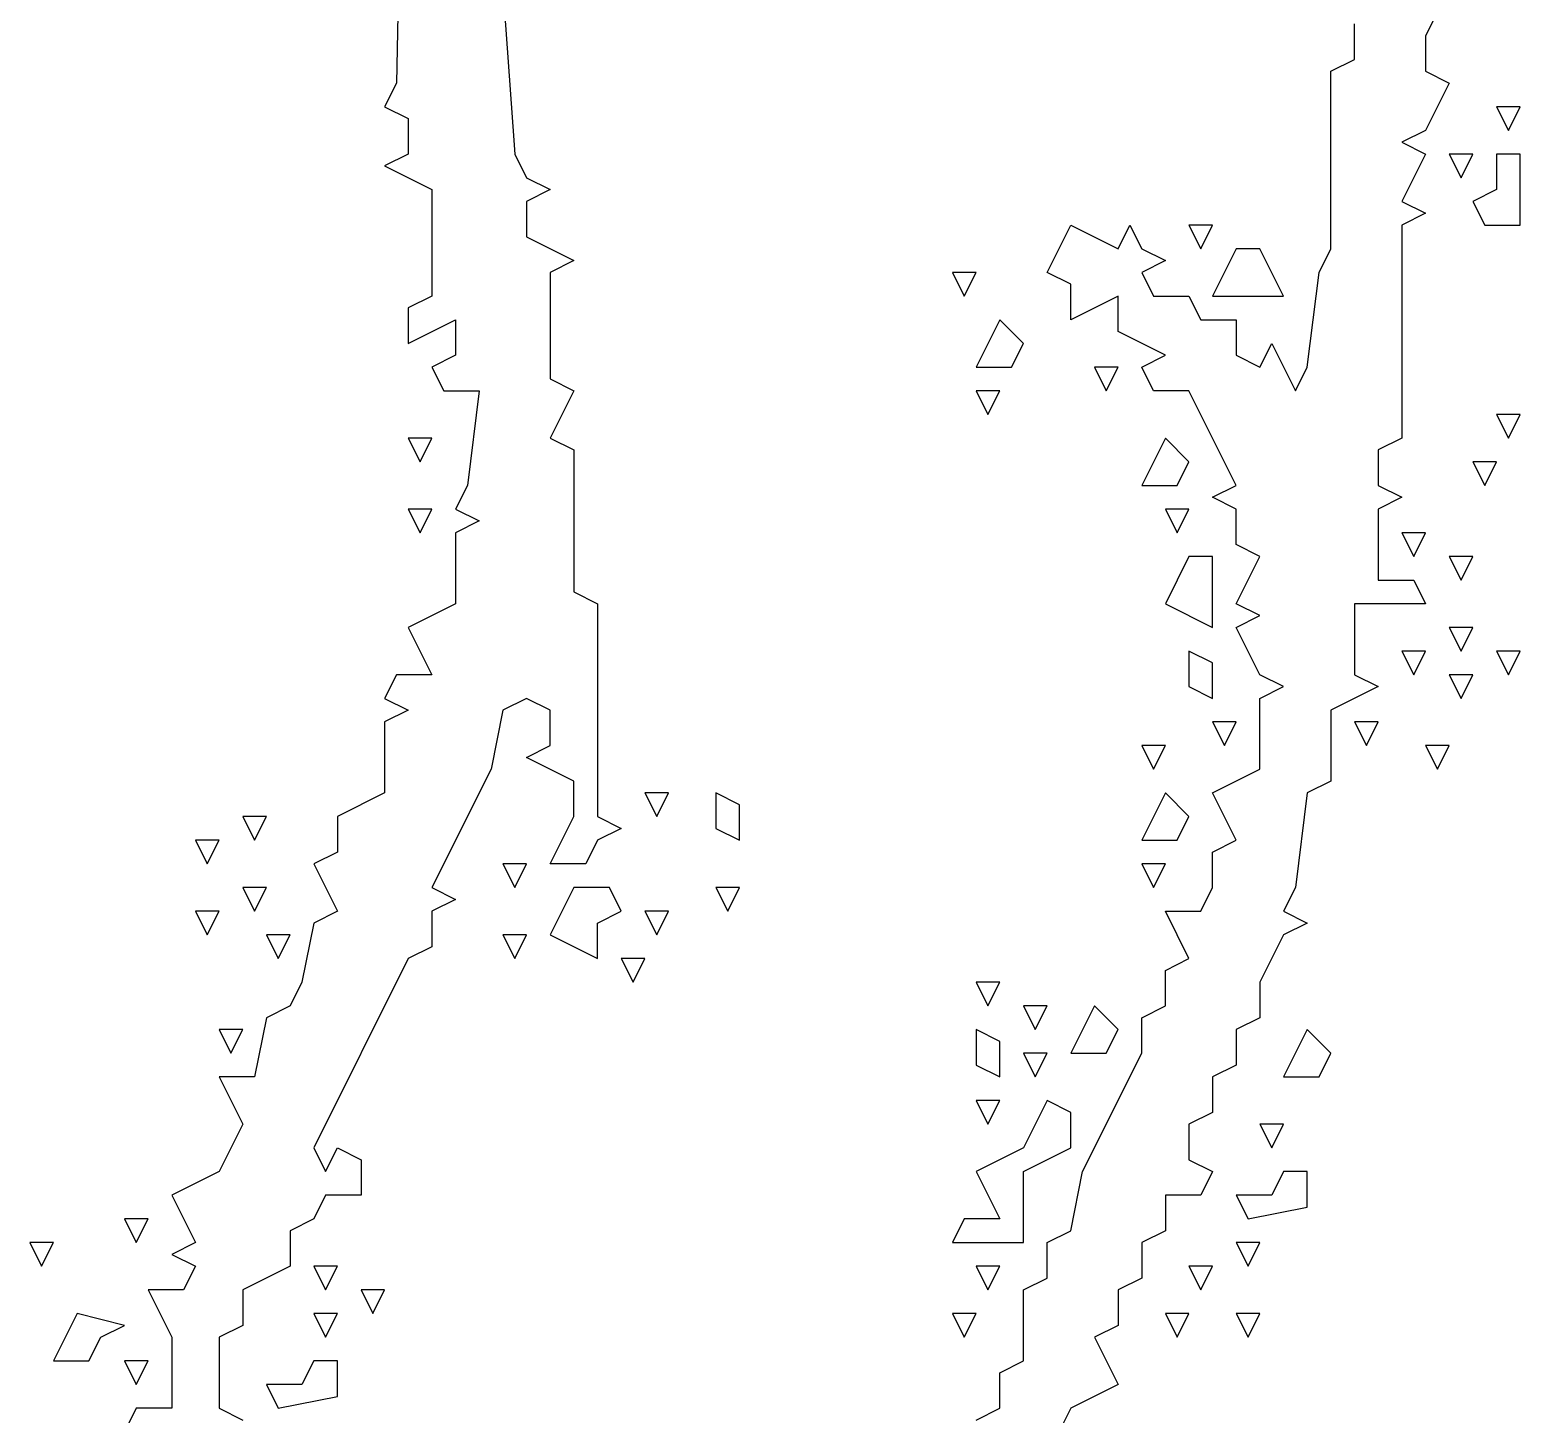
# Model space of a CAD drawing. Extents: x 2 to 124, y 0 to 170.
# Drawn here: x 22.46 to 32.6, y 92.37 to 101.78 of the extents above; entities that cross this region are included whole.
import ezdxf

# ---------------------------------------------------------------- set-up
doc = ezdxf.new("R2010")
doc.units = 0
doc.layers.add('Layer0', color=7, linetype='Continuous')

msp = doc.modelspace()

# ---------------------------------------------------------------- linework, layer by layer
at = {"layer": 'Layer0', "color": 5, "linetype": 'CONTINUOUS'}
for p, q in [((25.03314, 105.4451, 0.1), (24.95265, 101.4205, 0.1)), ((25.67708, 102.0644, 0.1), (25.75758, 100.9375, 0.1)), ((32.11648, 102.0644, 0.1), (31.95549, 101.7424, 0.1)), ((31.47254, 101.5814, 0.1), (31.47254, 101.8229, 0.1)), ((31.95549, 101.7424, 0.1), (31.95549, 101.5009, 0.1)), ((31.31155, 101.5009, 0.1), (31.47254, 101.5814, 0.1)), ((24.95265, 101.4205, 0.1), (24.87216, 101.2595, 0.1)), ((31.31155, 100.2936, 0.1), (31.31155, 101.5009, 0.1)), ((31.95549, 101.5009, 0.1), (32.11648, 101.4205, 0.1)), ((32.11648, 101.4205, 0.1), (31.95549, 101.0985, 0.1)), ((24.87216, 101.2595, 0.1), (25.03314, 101.179, 0.1)), ((32.43845, 101.2595, 0.1), (32.51894, 101.0985, 0.1)), ((32.59943, 101.2595, 0.1), (32.43845, 101.2595, 0.1)), ((32.51894, 101.0985, 0.1), (32.59943, 101.2595, 0.1)), ((25.03314, 101.179, 0.1), (25.03314, 100.9375, 0.1)), ((31.95549, 101.0985, 0.1), (31.79451, 101.018, 0.1)), ((31.79451, 101.018, 0.1), (31.95549, 100.9375, 0.1)), ((25.03314, 100.9375, 0.1), (24.87216, 100.857, 0.1)), ((25.75758, 100.9375, 0.1), (25.83807, 100.7765, 0.1)), ((31.95549, 100.9375, 0.1), (31.79451, 100.6155, 0.1)), ((32.11648, 100.9375, 0.1), (32.19697, 100.7765, 0.1)), ((32.27746, 100.9375, 0.1), (32.11648, 100.9375, 0.1)), ((32.19697, 100.7765, 0.1), (32.27746, 100.9375, 0.1)), ((32.43845, 100.9375, 0.1), (32.43845, 100.696, 0.1)), ((32.59943, 100.9375, 0.1), (32.43845, 100.9375, 0.1)), ((32.59943, 100.4545, 0.1), (32.59943, 100.9375, 0.1)), ((24.87216, 100.857, 0.1), (25.19413, 100.696, 0.1)), ((25.83807, 100.7765, 0.1), (25.99905, 100.696, 0.1)), ((25.19413, 100.696, 0.1), (25.19413, 99.97159, 0.1)), ((25.99905, 100.696, 0.1), (25.83807, 100.6155, 0.1)), ((25.83807, 100.6155, 0.1), (25.83807, 100.3741, 0.1)), ((31.79451, 100.6155, 0.1), (31.95549, 100.535, 0.1)), ((32.43845, 100.696, 0.1), (32.27746, 100.6155, 0.1)), ((32.27746, 100.6155, 0.1), (32.35795, 100.4545, 0.1)), ((31.95549, 100.535, 0.1), (31.79451, 100.4545, 0.1)), ((29.37973, 100.1326, 0.1), (29.54072, 100.4545, 0.1)), ((29.54072, 100.4545, 0.1), (29.86269, 100.2936, 0.1)), ((29.86269, 100.2936, 0.1), (29.94318, 100.4545, 0.1)), ((29.94318, 100.4545, 0.1), (30.02367, 100.2936, 0.1)), ((30.34564, 100.4545, 0.1), (30.42614, 100.2936, 0.1)), ((30.50663, 100.4545, 0.1), (30.34564, 100.4545, 0.1)), ((30.42614, 100.2936, 0.1), (30.50663, 100.4545, 0.1)), ((31.79451, 100.4545, 0.1), (31.79451, 99.00568, 0.1)), ((32.35795, 100.4545, 0.1), (32.59943, 100.4545, 0.1)), ((25.83807, 100.3741, 0.1), (26.16004, 100.2131, 0.1)), ((26.16004, 100.2131, 0.1), (25.99905, 100.1326, 0.1)), ((30.02367, 100.2936, 0.1), (30.18466, 100.2131, 0.1)), ((30.18466, 100.2131, 0.1), (30.02367, 100.1326, 0.1)), ((30.66761, 100.2936, 0.1), (30.50663, 99.97159, 0.1)), ((30.8286, 100.2936, 0.1), (30.66761, 100.2936, 0.1)), ((30.98958, 99.97159, 0.1), (30.8286, 100.2936, 0.1)), ((31.23106, 100.1326, 0.1), (31.31155, 100.2936, 0.1)), ((25.99905, 100.1326, 0.1), (25.99905, 99.40814, 0.1)), ((28.7358, 100.1326, 0.1), (28.81629, 99.97159, 0.1)), ((28.89678, 100.1326, 0.1), (28.7358, 100.1326, 0.1)), ((28.81629, 99.97159, 0.1), (28.89678, 100.1326, 0.1)), ((29.54072, 100.0521, 0.1), (29.37973, 100.1326, 0.1)), ((30.02367, 100.1326, 0.1), (30.10417, 99.97159, 0.1)), ((31.15057, 99.48864, 0.1), (31.23106, 100.1326, 0.1)), ((29.54072, 99.81061, 0.1), (29.54072, 100.0521, 0.1)), ((25.19413, 99.97159, 0.1), (25.03314, 99.8911, 0.1)), ((29.86269, 99.97159, 0.1), (29.54072, 99.81061, 0.1)), ((29.86269, 99.73011, 0.1), (29.86269, 99.97159, 0.1)), ((30.10417, 99.97159, 0.1), (30.34564, 99.97159, 0.1)), ((30.34564, 99.97159, 0.1), (30.42614, 99.81061, 0.1)), ((30.50663, 99.97159, 0.1), (30.98958, 99.97159, 0.1)), ((25.03314, 99.8911, 0.1), (25.03314, 99.64962, 0.1)), ((25.03314, 99.64962, 0.1), (25.35511, 99.81061, 0.1)), ((25.35511, 99.81061, 0.1), (25.35511, 99.56913, 0.1)), ((29.05777, 99.81061, 0.1), (28.89678, 99.48864, 0.1)), ((29.21875, 99.64962, 0.1), (29.05777, 99.81061, 0.1)), ((30.42614, 99.81061, 0.1), (30.66761, 99.81061, 0.1)), ((30.66761, 99.81061, 0.1), (30.66761, 99.56913, 0.1)), ((30.18466, 99.56913, 0.1), (29.86269, 99.73011, 0.1)), ((29.13826, 99.48864, 0.1), (29.21875, 99.64962, 0.1)), ((30.8286, 99.48864, 0.1), (30.90909, 99.64962, 0.1)), ((30.90909, 99.64962, 0.1), (31.07008, 99.32765, 0.1)), ((25.35511, 99.56913, 0.1), (25.19413, 99.48864, 0.1)), ((30.02367, 99.48864, 0.1), (30.18466, 99.56913, 0.1)), ((30.66761, 99.56913, 0.1), (30.8286, 99.48864, 0.1)), ((25.19413, 99.48864, 0.1), (25.27462, 99.32765, 0.1)), ((25.99905, 99.40814, 0.1), (26.16004, 99.32765, 0.1)), ((28.89678, 99.48864, 0.1), (29.13826, 99.48864, 0.1)), ((29.7017, 99.48864, 0.1), (29.7822, 99.32765, 0.1)), ((29.86269, 99.48864, 0.1), (29.7017, 99.48864, 0.1)), ((29.7822, 99.32765, 0.1), (29.86269, 99.48864, 0.1)), ((30.10417, 99.32765, 0.1), (30.02367, 99.48864, 0.1)), ((31.07008, 99.32765, 0.1), (31.15057, 99.48864, 0.1)), ((25.27462, 99.32765, 0.1), (25.5161, 99.32765, 0.1)), ((25.5161, 99.32765, 0.1), (25.43561, 98.68371, 0.1)), ((26.16004, 99.32765, 0.1), (25.99905, 99.00568, 0.1)), ((28.89678, 99.32765, 0.1), (28.97727, 99.16667, 0.1)), ((29.05777, 99.32765, 0.1), (28.89678, 99.32765, 0.1)), ((28.97727, 99.16667, 0.1), (29.05777, 99.32765, 0.1)), ((30.34564, 99.32765, 0.1), (30.10417, 99.32765, 0.1)), ((30.66761, 98.68371, 0.1), (30.34564, 99.32765, 0.1)), ((32.43845, 99.16667, 0.1), (32.51894, 99.00568, 0.1)), ((32.59943, 99.16667, 0.1), (32.43845, 99.16667, 0.1)), ((32.51894, 99.00568, 0.1), (32.59943, 99.16667, 0.1)), ((25.03314, 99.00568, 0.1), (25.11364, 98.8447, 0.1)), ((25.19413, 99.00568, 0.1), (25.03314, 99.00568, 0.1)), ((25.11364, 98.8447, 0.1), (25.19413, 99.00568, 0.1)), ((25.99905, 99.00568, 0.1), (26.16004, 98.92519, 0.1)), ((30.18466, 99.00568, 0.1), (30.02367, 98.68371, 0.1)), ((30.34564, 98.8447, 0.1), (30.18466, 99.00568, 0.1)), ((31.79451, 99.00568, 0.1), (31.63352, 98.92519, 0.1)), ((26.16004, 98.92519, 0.1), (26.16004, 97.95928, 0.1)), ((31.63352, 98.92519, 0.1), (31.63352, 98.68371, 0.1)), ((30.26515, 98.68371, 0.1), (30.34564, 98.8447, 0.1)), ((32.27746, 98.8447, 0.1), (32.35795, 98.68371, 0.1)), ((32.43845, 98.8447, 0.1), (32.27746, 98.8447, 0.1)), ((32.35795, 98.68371, 0.1), (32.43845, 98.8447, 0.1)), ((25.43561, 98.68371, 0.1), (25.35511, 98.52273, 0.1)), ((30.02367, 98.68371, 0.1), (30.26515, 98.68371, 0.1)), ((30.50663, 98.60322, 0.1), (30.66761, 98.68371, 0.1)), ((31.63352, 98.68371, 0.1), (31.79451, 98.60322, 0.1)), ((30.66761, 98.52273, 0.1), (30.50663, 98.60322, 0.1)), ((31.79451, 98.60322, 0.1), (31.63352, 98.52273, 0.1)), ((25.03314, 98.52273, 0.1), (25.11364, 98.36174, 0.1)), ((25.19413, 98.52273, 0.1), (25.03314, 98.52273, 0.1)), ((25.11364, 98.36174, 0.1), (25.19413, 98.52273, 0.1)), ((25.35511, 98.52273, 0.1), (25.5161, 98.44223, 0.1)), ((30.18466, 98.52273, 0.1), (30.26515, 98.36174, 0.1)), ((30.34564, 98.52273, 0.1), (30.18466, 98.52273, 0.1)), ((30.26515, 98.36174, 0.1), (30.34564, 98.52273, 0.1)), ((30.66761, 98.28125, 0.1), (30.66761, 98.52273, 0.1)), ((31.63352, 98.52273, 0.1), (31.63352, 98.03977, 0.1)), ((25.5161, 98.44223, 0.1), (25.35511, 98.36174, 0.1)), ((25.35511, 98.36174, 0.1), (25.35511, 97.87879, 0.1)), ((30.8286, 98.20076, 0.1), (30.66761, 98.28125, 0.1)), ((31.79451, 98.36174, 0.1), (31.875, 98.20076, 0.1)), ((31.95549, 98.36174, 0.1), (31.79451, 98.36174, 0.1)), ((31.875, 98.20076, 0.1), (31.95549, 98.36174, 0.1)), ((30.34564, 98.20076, 0.1), (30.18466, 97.87879, 0.1)), ((30.50663, 98.20076, 0.1), (30.34564, 98.20076, 0.1)), ((30.50663, 97.7178, 0.1), (30.50663, 98.20076, 0.1)), ((30.66761, 97.87879, 0.1), (30.8286, 98.20076, 0.1)), ((32.11648, 98.20076, 0.1), (32.19697, 98.03977, 0.1)), ((32.27746, 98.20076, 0.1), (32.11648, 98.20076, 0.1)), ((32.19697, 98.03977, 0.1), (32.27746, 98.20076, 0.1)), ((31.63352, 98.03977, 0.1), (31.875, 98.03977, 0.1)), ((31.875, 98.03977, 0.1), (31.95549, 97.87879, 0.1)), ((25.35511, 97.87879, 0.1), (25.03314, 97.7178, 0.1)), ((26.16004, 97.95928, 0.1), (26.32102, 97.87879, 0.1)), ((26.32102, 97.87879, 0.1), (26.32102, 96.42992, 0.1)), ((30.18466, 97.87879, 0.1), (30.50663, 97.7178, 0.1)), ((30.8286, 97.7983, 0.1), (30.66761, 97.87879, 0.1)), ((31.95549, 97.87879, 0.1), (31.47254, 97.87879, 0.1)), ((31.47254, 97.87879, 0.1), (31.47254, 97.39583, 0.1)), ((30.66761, 97.7178, 0.1), (30.8286, 97.7983, 0.1)), ((25.03314, 97.7178, 0.1), (25.19413, 97.39583, 0.1)), ((30.8286, 97.39583, 0.1), (30.66761, 97.7178, 0.1)), ((32.11648, 97.7178, 0.1), (32.19697, 97.55682, 0.1)), ((32.27746, 97.7178, 0.1), (32.11648, 97.7178, 0.1)), ((32.19697, 97.55682, 0.1), (32.27746, 97.7178, 0.1)), ((30.34564, 97.55682, 0.1), (30.34564, 97.31534, 0.1)), ((30.50663, 97.47633, 0.1), (30.34564, 97.55682, 0.1)), ((30.50663, 97.23485, 0.1), (30.50663, 97.47633, 0.1)), ((31.79451, 97.55682, 0.1), (31.875, 97.39583, 0.1)), ((31.95549, 97.55682, 0.1), (31.79451, 97.55682, 0.1)), ((31.875, 97.39583, 0.1), (31.95549, 97.55682, 0.1)), ((32.43845, 97.55682, 0.1), (32.51894, 97.39583, 0.1)), ((32.59943, 97.55682, 0.1), (32.43845, 97.55682, 0.1)), ((32.51894, 97.39583, 0.1), (32.59943, 97.55682, 0.1)), ((24.95265, 97.39583, 0.1), (24.87216, 97.23485, 0.1)), ((25.19413, 97.39583, 0.1), (24.95265, 97.39583, 0.1)), ((30.98958, 97.31534, 0.1), (30.8286, 97.39583, 0.1)), ((31.47254, 97.39583, 0.1), (31.63352, 97.31534, 0.1)), ((32.11648, 97.39583, 0.1), (32.19697, 97.23485, 0.1)), ((32.27746, 97.39583, 0.1), (32.11648, 97.39583, 0.1)), ((32.19697, 97.23485, 0.1), (32.27746, 97.39583, 0.1)), ((30.34564, 97.31534, 0.1), (30.50663, 97.23485, 0.1)), ((30.8286, 97.23485, 0.1), (30.98958, 97.31534, 0.1)), ((31.63352, 97.31534, 0.1), (31.31155, 97.15436, 0.1)), ((24.87216, 97.23485, 0.1), (25.03314, 97.15436, 0.1)), ((25.83807, 97.23485, 0.1), (25.67708, 97.15436, 0.1)), ((25.99905, 97.15436, 0.1), (25.83807, 97.23485, 0.1)), ((30.8286, 96.75189, 0.1), (30.8286, 97.23485, 0.1)), ((25.03314, 97.15436, 0.1), (24.87216, 97.07386, 0.1)), ((24.87216, 97.07386, 0.1), (24.87216, 96.59091, 0.1)), ((25.67708, 97.15436, 0.1), (25.59659, 96.75189, 0.1)), ((25.99905, 96.91288, 0.1), (25.99905, 97.15436, 0.1)), ((30.50663, 97.07386, 0.1), (30.58712, 96.91288, 0.1)), ((30.66761, 97.07386, 0.1), (30.50663, 97.07386, 0.1)), ((30.58712, 96.91288, 0.1), (30.66761, 97.07386, 0.1)), ((31.31155, 97.15436, 0.1), (31.31155, 96.6714, 0.1)), ((31.47254, 97.07386, 0.1), (31.55303, 96.91288, 0.1)), ((31.63352, 97.07386, 0.1), (31.47254, 97.07386, 0.1)), ((31.55303, 96.91288, 0.1), (31.63352, 97.07386, 0.1)), ((25.83807, 96.83239, 0.1), (25.99905, 96.91288, 0.1)), ((30.02367, 96.91288, 0.1), (30.10417, 96.75189, 0.1)), ((30.18466, 96.91288, 0.1), (30.02367, 96.91288, 0.1)), ((30.10417, 96.75189, 0.1), (30.18466, 96.91288, 0.1)), ((31.95549, 96.91288, 0.1), (32.03598, 96.75189, 0.1)), ((32.11648, 96.91288, 0.1), (31.95549, 96.91288, 0.1)), ((32.03598, 96.75189, 0.1), (32.11648, 96.91288, 0.1)), ((26.16004, 96.6714, 0.1), (25.83807, 96.83239, 0.1)), ((25.59659, 96.75189, 0.1), (25.19413, 95.94697, 0.1)), ((26.16004, 96.42992, 0.1), (26.16004, 96.6714, 0.1)), ((30.50663, 96.59091, 0.1), (30.8286, 96.75189, 0.1)), ((31.31155, 96.6714, 0.1), (31.15057, 96.59091, 0.1)), ((24.87216, 96.59091, 0.1), (24.55019, 96.42992, 0.1)), ((26.64299, 96.59091, 0.1), (26.72348, 96.42992, 0.1)), ((26.80398, 96.59091, 0.1), (26.64299, 96.59091, 0.1)), ((26.72348, 96.42992, 0.1), (26.80398, 96.59091, 0.1)), ((27.12595, 96.59091, 0.1), (27.12595, 96.34943, 0.1)), ((27.28693, 96.51042, 0.1), (27.12595, 96.59091, 0.1)), ((30.18466, 96.59091, 0.1), (30.02367, 96.26894, 0.1)), ((30.34564, 96.42992, 0.1), (30.18466, 96.59091, 0.1)), ((30.66761, 96.26894, 0.1), (30.50663, 96.59091, 0.1)), ((31.15057, 96.59091, 0.1), (31.07008, 95.94697, 0.1)), ((27.28693, 96.26894, 0.1), (27.28693, 96.51042, 0.1)), ((23.90625, 96.42992, 0.1), (23.98674, 96.26894, 0.1)), ((24.06723, 96.42992, 0.1), (23.90625, 96.42992, 0.1)), ((23.98674, 96.26894, 0.1), (24.06723, 96.42992, 0.1)), ((24.55019, 96.42992, 0.1), (24.55019, 96.18845, 0.1)), ((25.99905, 96.10795, 0.1), (26.16004, 96.42992, 0.1)), ((26.32102, 96.42992, 0.1), (26.48201, 96.34943, 0.1)), ((26.48201, 96.34943, 0.1), (26.32102, 96.26894, 0.1)), ((27.12595, 96.34943, 0.1), (27.28693, 96.26894, 0.1)), ((30.26515, 96.26894, 0.1), (30.34564, 96.42992, 0.1)), ((23.58428, 96.26894, 0.1), (23.66477, 96.10795, 0.1)), ((23.74527, 96.26894, 0.1), (23.58428, 96.26894, 0.1)), ((23.66477, 96.10795, 0.1), (23.74527, 96.26894, 0.1)), ((26.32102, 96.26894, 0.1), (26.24053, 96.10795, 0.1)), ((30.02367, 96.26894, 0.1), (30.26515, 96.26894, 0.1)), ((30.50663, 96.18845, 0.1), (30.66761, 96.26894, 0.1)), ((24.55019, 96.18845, 0.1), (24.3892, 96.10795, 0.1)), ((30.50663, 95.94697, 0.1), (30.50663, 96.18845, 0.1)), ((24.3892, 96.10795, 0.1), (24.55019, 95.78598, 0.1)), ((25.67708, 96.10795, 0.1), (25.75758, 95.94697, 0.1)), ((25.83807, 96.10795, 0.1), (25.67708, 96.10795, 0.1)), ((25.75758, 95.94697, 0.1), (25.83807, 96.10795, 0.1)), ((26.24053, 96.10795, 0.1), (25.99905, 96.10795, 0.1)), ((30.02367, 96.10795, 0.1), (30.10417, 95.94697, 0.1)), ((30.18466, 96.10795, 0.1), (30.02367, 96.10795, 0.1)), ((30.10417, 95.94697, 0.1), (30.18466, 96.10795, 0.1)), ((23.90625, 95.94697, 0.1), (23.98674, 95.78598, 0.1)), ((24.06723, 95.94697, 0.1), (23.90625, 95.94697, 0.1)), ((23.98674, 95.78598, 0.1), (24.06723, 95.94697, 0.1)), ((25.19413, 95.94697, 0.1), (25.35511, 95.86648, 0.1)), ((26.16004, 95.94697, 0.1), (25.99905, 95.625, 0.1)), ((26.40152, 95.94697, 0.1), (26.16004, 95.94697, 0.1)), ((26.48201, 95.78598, 0.1), (26.40152, 95.94697, 0.1)), ((27.12595, 95.94697, 0.1), (27.20644, 95.78598, 0.1)), ((27.28693, 95.94697, 0.1), (27.12595, 95.94697, 0.1)), ((27.20644, 95.78598, 0.1), (27.28693, 95.94697, 0.1)), ((30.42614, 95.78598, 0.1), (30.50663, 95.94697, 0.1)), ((31.07008, 95.94697, 0.1), (30.98958, 95.78598, 0.1)), ((25.35511, 95.86648, 0.1), (25.19413, 95.78598, 0.1)), ((23.58428, 95.78598, 0.1), (23.66477, 95.625, 0.1)), ((23.74527, 95.78598, 0.1), (23.58428, 95.78598, 0.1)), ((23.66477, 95.625, 0.1), (23.74527, 95.78598, 0.1)), ((24.55019, 95.78598, 0.1), (24.3892, 95.70549, 0.1)), ((25.19413, 95.78598, 0.1), (25.19413, 95.54451, 0.1)), ((26.32102, 95.70549, 0.1), (26.48201, 95.78598, 0.1)), ((26.64299, 95.78598, 0.1), (26.72348, 95.625, 0.1)), ((26.80398, 95.78598, 0.1), (26.64299, 95.78598, 0.1)), ((26.72348, 95.625, 0.1), (26.80398, 95.78598, 0.1)), ((30.34564, 95.46402, 0.1), (30.18466, 95.78598, 0.1)), ((30.18466, 95.78598, 0.1), (30.42614, 95.78598, 0.1)), ((30.98958, 95.78598, 0.1), (31.15057, 95.70549, 0.1)), ((24.3892, 95.70549, 0.1), (24.30871, 95.30303, 0.1)), ((26.32102, 95.46402, 0.1), (26.32102, 95.70549, 0.1)), ((31.15057, 95.70549, 0.1), (30.98958, 95.625, 0.1)), ((24.06723, 95.625, 0.1), (24.14773, 95.46402, 0.1)), ((24.22822, 95.625, 0.1), (24.06723, 95.625, 0.1)), ((24.14773, 95.46402, 0.1), (24.22822, 95.625, 0.1)), ((25.19413, 95.54451, 0.1), (25.03314, 95.46402, 0.1)), ((25.67708, 95.625, 0.1), (25.75758, 95.46402, 0.1)), ((25.83807, 95.625, 0.1), (25.67708, 95.625, 0.1)), ((25.75758, 95.46402, 0.1), (25.83807, 95.625, 0.1)), ((25.99905, 95.625, 0.1), (26.32102, 95.46402, 0.1)), ((30.98958, 95.625, 0.1), (30.8286, 95.30303, 0.1)), ((25.03314, 95.46402, 0.1), (24.3892, 94.17614, 0.1)), ((26.48201, 95.46402, 0.1), (26.5625, 95.30303, 0.1)), ((26.64299, 95.46402, 0.1), (26.48201, 95.46402, 0.1)), ((26.5625, 95.30303, 0.1), (26.64299, 95.46402, 0.1)), ((30.18466, 95.38352, 0.1), (30.34564, 95.46402, 0.1)), ((30.18466, 95.14205, 0.1), (30.18466, 95.38352, 0.1)), ((24.30871, 95.30303, 0.1), (24.22822, 95.14205, 0.1)), ((28.89678, 95.30303, 0.1), (28.97727, 95.14205, 0.1)), ((29.05777, 95.30303, 0.1), (28.89678, 95.30303, 0.1)), ((28.97727, 95.14205, 0.1), (29.05777, 95.30303, 0.1)), ((30.8286, 95.30303, 0.1), (30.8286, 95.06155, 0.1)), ((24.22822, 95.14205, 0.1), (24.06723, 95.06155, 0.1)), ((29.21875, 95.14205, 0.1), (29.29924, 94.98106, 0.1)), ((29.37973, 95.14205, 0.1), (29.21875, 95.14205, 0.1)), ((29.29924, 94.98106, 0.1), (29.37973, 95.14205, 0.1)), ((29.7017, 95.14205, 0.1), (29.54072, 94.82008, 0.1)), ((29.86269, 94.98106, 0.1), (29.7017, 95.14205, 0.1)), ((30.02367, 95.06155, 0.1), (30.18466, 95.14205, 0.1)), ((24.06723, 95.06155, 0.1), (23.98674, 94.65909, 0.1)), ((30.02367, 94.82008, 0.1), (30.02367, 95.06155, 0.1)), ((30.8286, 95.06155, 0.1), (30.66761, 94.98106, 0.1)), ((23.74527, 94.98106, 0.1), (23.82576, 94.82008, 0.1)), ((23.90625, 94.98106, 0.1), (23.74527, 94.98106, 0.1)), ((23.82576, 94.82008, 0.1), (23.90625, 94.98106, 0.1)), ((28.89678, 94.98106, 0.1), (28.89678, 94.73958, 0.1)), ((29.05777, 94.90057, 0.1), (28.89678, 94.98106, 0.1)), ((29.7822, 94.82008, 0.1), (29.86269, 94.98106, 0.1)), ((30.66761, 94.98106, 0.1), (30.66761, 94.73958, 0.1)), ((31.15057, 94.98106, 0.1), (30.98958, 94.65909, 0.1)), ((31.31155, 94.82008, 0.1), (31.15057, 94.98106, 0.1)), ((29.05777, 94.65909, 0.1), (29.05777, 94.90057, 0.1)), ((28.89678, 94.73958, 0.1), (29.05777, 94.65909, 0.1)), ((29.21875, 94.82008, 0.1), (29.29924, 94.65909, 0.1)), ((29.37973, 94.82008, 0.1), (29.21875, 94.82008, 0.1)), ((29.29924, 94.65909, 0.1), (29.37973, 94.82008, 0.1)), ((29.54072, 94.82008, 0.1), (29.7822, 94.82008, 0.1)), ((29.62121, 94.01515, 0.1), (30.02367, 94.82008, 0.1)), ((30.66761, 94.73958, 0.1), (30.50663, 94.65909, 0.1)), ((31.23106, 94.65909, 0.1), (31.31155, 94.82008, 0.1)), ((23.98674, 94.65909, 0.1), (23.74527, 94.65909, 0.1)), ((23.74527, 94.65909, 0.1), (23.90625, 94.33712, 0.1)), ((30.50663, 94.65909, 0.1), (30.50663, 94.41761, 0.1)), ((30.98958, 94.65909, 0.1), (31.23106, 94.65909, 0.1)), ((28.89678, 94.49811, 0.1), (28.97727, 94.33712, 0.1)), ((29.05777, 94.49811, 0.1), (28.89678, 94.49811, 0.1)), ((28.97727, 94.33712, 0.1), (29.05777, 94.49811, 0.1)), ((29.37973, 94.49811, 0.1), (29.21875, 94.17614, 0.1)), ((29.54072, 94.41761, 0.1), (29.37973, 94.49811, 0.1)), ((23.90625, 94.33712, 0.1), (23.74527, 94.01515, 0.1)), ((29.54072, 94.17614, 0.1), (29.54072, 94.41761, 0.1)), ((30.50663, 94.41761, 0.1), (30.34564, 94.33712, 0.1)), ((30.34564, 94.33712, 0.1), (30.34564, 94.09564, 0.1)), ((30.8286, 94.33712, 0.1), (30.90909, 94.17614, 0.1)), ((30.98958, 94.33712, 0.1), (30.8286, 94.33712, 0.1)), ((30.90909, 94.17614, 0.1), (30.98958, 94.33712, 0.1)), ((24.3892, 94.17614, 0.1), (24.4697, 94.01515, 0.1)), ((24.4697, 94.01515, 0.1), (24.55019, 94.17614, 0.1)), ((24.55019, 94.17614, 0.1), (24.71117, 94.09564, 0.1)), ((29.21875, 94.17614, 0.1), (28.89678, 94.01515, 0.1)), ((29.21875, 94.01515, 0.1), (29.54072, 94.17614, 0.1)), ((24.71117, 94.09564, 0.1), (24.71117, 93.85417, 0.1)), ((30.34564, 94.09564, 0.1), (30.50663, 94.01515, 0.1)), ((23.74527, 94.01515, 0.1), (23.4233, 93.85417, 0.1)), ((28.89678, 94.01515, 0.1), (29.05777, 93.69318, 0.1)), ((29.21875, 93.5322, 0.1), (29.21875, 94.01515, 0.1)), ((29.54072, 93.61269, 0.1), (29.62121, 94.01515, 0.1)), ((30.50663, 94.01515, 0.1), (30.42614, 93.85417, 0.1)), ((30.98958, 94.01515, 0.1), (30.90909, 93.85417, 0.1)), ((31.15057, 94.01515, 0.1), (30.98958, 94.01515, 0.1)), ((31.15057, 93.77367, 0.1), (31.15057, 94.01515, 0.1)), ((23.4233, 93.85417, 0.1), (23.58428, 93.5322, 0.1)), ((24.4697, 93.85417, 0.1), (24.3892, 93.69318, 0.1)), ((24.71117, 93.85417, 0.1), (24.4697, 93.85417, 0.1)), ((30.42614, 93.85417, 0.1), (30.18466, 93.85417, 0.1)), ((30.18466, 93.85417, 0.1), (30.18466, 93.61269, 0.1)), ((30.90909, 93.85417, 0.1), (30.66761, 93.85417, 0.1)), ((30.66761, 93.85417, 0.1), (30.74811, 93.69318, 0.1)), ((30.74811, 93.69318, 0.1), (31.15057, 93.77367, 0.1)), ((23.10133, 93.69318, 0.1), (23.18182, 93.5322, 0.1)), ((23.26231, 93.69318, 0.1), (23.10133, 93.69318, 0.1)), ((23.18182, 93.5322, 0.1), (23.26231, 93.69318, 0.1)), ((24.3892, 93.69318, 0.1), (24.22822, 93.61269, 0.1)), ((24.22822, 93.61269, 0.1), (24.22822, 93.37121, 0.1)), ((28.81629, 93.69318, 0.1), (28.7358, 93.5322, 0.1)), ((29.05777, 93.69318, 0.1), (28.81629, 93.69318, 0.1)), ((29.37973, 93.5322, 0.1), (29.54072, 93.61269, 0.1)), ((30.18466, 93.61269, 0.1), (30.02367, 93.5322, 0.1)), ((22.45739, 93.5322, 0.1), (22.53788, 93.37121, 0.1)), ((22.61837, 93.5322, 0.1), (22.45739, 93.5322, 0.1)), ((22.53788, 93.37121, 0.1), (22.61837, 93.5322, 0.1)), ((23.58428, 93.5322, 0.1), (23.4233, 93.4517, 0.1)), ((28.7358, 93.5322, 0.1), (29.21875, 93.5322, 0.1)), ((29.37973, 93.29072, 0.1), (29.37973, 93.5322, 0.1)), ((30.02367, 93.5322, 0.1), (30.02367, 93.29072, 0.1)), ((30.66761, 93.5322, 0.1), (30.74811, 93.37121, 0.1)), ((30.8286, 93.5322, 0.1), (30.66761, 93.5322, 0.1)), ((30.74811, 93.37121, 0.1), (30.8286, 93.5322, 0.1)), ((23.4233, 93.4517, 0.1), (23.58428, 93.37121, 0.1)), ((23.58428, 93.37121, 0.1), (23.50379, 93.21023, 0.1)), ((24.22822, 93.37121, 0.1), (23.90625, 93.21023, 0.1)), ((24.3892, 93.37121, 0.1), (24.4697, 93.21023, 0.1)), ((24.55019, 93.37121, 0.1), (24.3892, 93.37121, 0.1)), ((24.4697, 93.21023, 0.1), (24.55019, 93.37121, 0.1)), ((28.89678, 93.37121, 0.1), (28.97727, 93.21023, 0.1)), ((29.05777, 93.37121, 0.1), (28.89678, 93.37121, 0.1)), ((28.97727, 93.21023, 0.1), (29.05777, 93.37121, 0.1)), ((30.34564, 93.37121, 0.1), (30.42614, 93.21023, 0.1)), ((30.50663, 93.37121, 0.1), (30.34564, 93.37121, 0.1)), ((30.42614, 93.21023, 0.1), (30.50663, 93.37121, 0.1)), ((23.50379, 93.21023, 0.1), (23.26231, 93.21023, 0.1)), ((23.26231, 93.21023, 0.1), (23.4233, 92.88826, 0.1)), ((23.90625, 93.21023, 0.1), (23.90625, 92.96875, 0.1)), ((24.71117, 93.21023, 0.1), (24.79167, 93.04924, 0.1)), ((24.87216, 93.21023, 0.1), (24.71117, 93.21023, 0.1)), ((24.79167, 93.04924, 0.1), (24.87216, 93.21023, 0.1)), ((29.21875, 93.21023, 0.1), (29.37973, 93.29072, 0.1)), ((29.21875, 92.72727, 0.1), (29.21875, 93.21023, 0.1)), ((30.02367, 93.29072, 0.1), (29.86269, 93.21023, 0.1)), ((29.86269, 93.21023, 0.1), (29.86269, 92.96875, 0.1)), ((22.77936, 93.04924, 0.1), (22.61837, 92.72727, 0.1)), ((23.10133, 92.96875, 0.1), (22.77936, 93.04924, 0.1)), ((24.3892, 93.04924, 0.1), (24.4697, 92.88826, 0.1)), ((24.55019, 93.04924, 0.1), (24.3892, 93.04924, 0.1)), ((24.4697, 92.88826, 0.1), (24.55019, 93.04924, 0.1)), ((28.7358, 93.04924, 0.1), (28.81629, 92.88826, 0.1)), ((28.89678, 93.04924, 0.1), (28.7358, 93.04924, 0.1)), ((28.81629, 92.88826, 0.1), (28.89678, 93.04924, 0.1)), ((30.18466, 93.04924, 0.1), (30.26515, 92.88826, 0.1)), ((30.34564, 93.04924, 0.1), (30.18466, 93.04924, 0.1)), ((30.26515, 92.88826, 0.1), (30.34564, 93.04924, 0.1)), ((30.66761, 93.04924, 0.1), (30.74811, 92.88826, 0.1)), ((30.8286, 93.04924, 0.1), (30.66761, 93.04924, 0.1)), ((30.74811, 92.88826, 0.1), (30.8286, 93.04924, 0.1)), ((22.94034, 92.88826, 0.1), (23.10133, 92.96875, 0.1)), ((23.90625, 92.96875, 0.1), (23.74527, 92.88826, 0.1)), ((29.86269, 92.96875, 0.1), (29.7017, 92.88826, 0.1)), ((22.85985, 92.72727, 0.1), (22.94034, 92.88826, 0.1)), ((23.4233, 92.88826, 0.1), (23.4233, 92.4053, 0.1)), ((23.74527, 92.88826, 0.1), (23.74527, 92.4053, 0.1)), ((29.7017, 92.88826, 0.1), (29.86269, 92.56629, 0.1)), ((22.61837, 92.72727, 0.1), (22.85985, 92.72727, 0.1)), ((23.10133, 92.72727, 0.1), (23.18182, 92.56629, 0.1)), ((23.26231, 92.72727, 0.1), (23.10133, 92.72727, 0.1)), ((23.18182, 92.56629, 0.1), (23.26231, 92.72727, 0.1)), ((24.3892, 92.72727, 0.1), (24.30871, 92.56629, 0.1)), ((24.55019, 92.72727, 0.1), (24.3892, 92.72727, 0.1)), ((24.55019, 92.4858, 0.1), (24.55019, 92.72727, 0.1)), ((29.05777, 92.64678, 0.1), (29.21875, 92.72727, 0.1)), ((29.05777, 92.4053, 0.1), (29.05777, 92.64678, 0.1)), ((24.30871, 92.56629, 0.1), (24.06723, 92.56629, 0.1)), ((24.06723, 92.56629, 0.1), (24.14773, 92.4053, 0.1)), ((29.86269, 92.56629, 0.1), (29.54072, 92.4053, 0.1)), ((23.18182, 92.4053, 0.1), (23.10133, 92.24432, 0.1)), ((23.4233, 92.4053, 0.1), (23.18182, 92.4053, 0.1)), ((23.74527, 92.4053, 0.1), (23.90625, 92.32481, 0.1)), ((24.14773, 92.4053, 0.1), (24.55019, 92.4858, 0.1)), ((28.89678, 92.32481, 0.1), (29.05777, 92.4053, 0.1)), ((29.54072, 92.4053, 0.1), (29.21875, 91.76136, 0.1))]:
    msp.add_line(p, q, dxfattribs=at)

doc.saveas('drawing.dxf')
